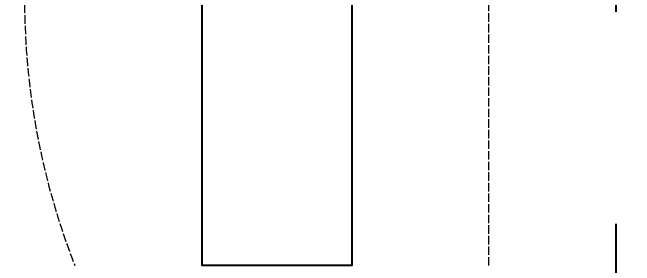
# Model space of a CAD drawing. Header units: inches. Extents: x 3110 to 5380, y 935 to 5515.
# Drawn here: x 4216.8 to 4436.9, y 4462.4 to 4551.9 of the extents above; entities that cross this region are included whole.
import ezdxf

# ---------------------------------------------------------------- set-up
doc = ezdxf.new("R2010")
doc.units = ezdxf.units.IN
doc.header["$MEASUREMENT"] = 0
for name, pattern in [('AM_ISO02W050x2', [3.75, 3, -0.75]), ('AM_ISO08W050', [18, 12, -1.5, 3, -1.5]), ('HIDDEN', [0.375, 0.25, -0.125])]:
    doc.linetypes.add(name, pattern=pattern)
for name, color, linetype, lineweight in [('AM_0', 7, 'Continuous', 30), ('am_3', 6, 'HIDDEN', 15), ('AM_5', 92, 'Continuous', 15)]:
    doc.layers.add(name, color=color, linetype=linetype, lineweight=lineweight)
doc.styles.get("Standard").update_dxf_attribs({"font": 'ROMANS.SHX'})
doc.dimstyles.new('AM_ANSI$0', dxfattribs={"dimtxt": 0.12, "dimasz": 0.12, "dimexe": 0.1, "dimexo": 0.05, "dimgap": 0.06, "dimtad": 0, "dimtih": 1, "dimtoh": 1, "dimdec": 4, "dimzin": 7, "dimdsep": 46, "dimtxsty": 'Standard', "dimcen": 0, "dimclrd": 256, "dimclre": 256, "dimclrt": 140, "dimadec": 0, "dimazin": 2, "dimtp": 0.1, "dimtm": 0.1, "dimtfac": 0.71, "dimtdec": 4, "dimtofl": 0, "dimtmove": 0, "dimatfit": 3, "dimfxl": 1, "dimtolj": 1, "dimtzin": 7, "dimlwd": -1, "dimlwe": -1, "dimarcsym": 1})

# ---------------------------------------------------------------- blocks, each defined once
blk = doc.blocks.new('_ClosedBlank')
at = {"layer": 'AM_0', "color": 0, "lineweight": -2}
for p, q in [((-1, 0.1667), (0, 0)), ((-1, 0.1667), (-1, -0.1667)), ((0, 0), (-1, -0.1667))]:
    blk.add_line(p, q, dxfattribs=at)
blk = doc.blocks.new('*D36')
at = {"layer": 'AM_5', "linetype": 'ByBlock', "transparency": 16777216}
for p, q in [((3542.38, 4667.91), (3542.38, 2583.34)), ((5318.27, 4667.91), (5318.27, 2583.34)), ((3612.38, 2583.44), (4172, 2583.44)), ((5248.27, 2583.44), (4688.66, 2583.44))]:
    blk.add_line(p, q, dxfattribs=at)
at = {"layer": 'Defpoints', "color": 0, "transparency": 16777216}
for p in [(3542.38, 4667.96), (5318.27, 4667.96), (5318.27, 2583.44)]:
    blk.add_point(p, dxfattribs=at)
at = {"layer": 'AM_5', "transparency": 16777216, "xscale": 70, "yscale": 70, "zscale": 70, "rotation": 180}
blk.add_blockref('_ClosedBlank', (3542.38, 2583.44), dxfattribs=at)
at = {"layer": 'AM_5', "transparency": 16777216, "xscale": 70, "yscale": 70, "zscale": 70}
blk.add_blockref('_ClosedBlank', (5318.27, 2583.44), dxfattribs=at)
at = {"layer": 'AM_5', "color": 140, "transparency": 16777216, "insert": (4430.33, 2583.44), "char_height": 70, "attachment_point": 5}
blk.add_mtext('\\A1;200 MAX', dxfattribs=at)
blk = doc.blocks.new('*D38')
at = {"layer": 'AM_5', "linetype": 'ByBlock', "transparency": 16777216}
for p, q in [((4430.28, 5357.94), (3215.67, 5357.94)), ((3215.77, 5287.94), (3215.77, 4635.08)), ((3215.77, 3852.21), (3215.77, 4505.08)), ((4214.28, 3782.21), (3215.67, 3782.21))]:
    blk.add_line(p, q, dxfattribs=at)
at = {"layer": 'Defpoints', "color": 0, "transparency": 16777216}
for p in [(3215.77, 5357.94), (4430.33, 5357.94), (4214.33, 3782.21)]:
    blk.add_point(p, dxfattribs=at)
at = {"layer": 'AM_5', "transparency": 16777216, "xscale": 70, "yscale": 70, "zscale": 70}
for p, rotation in [((3215.77, 5357.94), 90), ((3215.77, 3782.21), 270)]:
    blk.add_blockref('_ClosedBlank', p, dxfattribs=dict(at, rotation=rotation))
at = {"layer": 'AM_5', "color": 140, "transparency": 16777216, "insert": (3215.77, 4570.08), "char_height": 70, "attachment_point": 5}
blk.add_mtext('\\A1;1576', dxfattribs=at)

msp = doc.modelspace()

# ---------------------------------------------------------------- linework, layer by layer
at = {"color": 1, "linetype": 'AM_ISO08W050', "ltscale": 50}
msp.add_line((4430.32859, 3652.10013), (4430.32859, 5514.89145), dxfattribs=at)
msp.add_lwpolyline([(4283.89849, 4556.77972), (4336.83612, 4556.77972), (4336.83612, 4462.38778), (4283.89849, 4462.38778)], close=True)
at = {"layer": 'am_3', "color": 2, "linetype": 'AM_ISO02W050x2'}
msp.add_line((4385.32984, 4462.38778), (4385.32984, 5180.00547), dxfattribs=at)
at = {"layer": 'am_3', "linetype": 'AM_ISO02W050x2'}
msp.add_arc((4479.24651, 4556.63054), 258.18415, 162.9531797, 201.4089047, dxfattribs=at)

# ---------------------------------------------------------------- dimensions: what is measured, and where the dimension line sits
at = {"layer": 'AM_5'}
dim = msp.add_linear_dim(base=(3215.7652, 5357.94088), p1=(4214.33462, 3782.21214), p2=(4430.32859, 5357.94088), angle=90, dimstyle='AM_ANSI$0', override={"dimtxt": 70, "dimasz": 70, "dimgap": 30, "dimdec": 0, "dimblk1": 'ClosedBlank', "dimblk2": 'ClosedBlank', "dimsah": 1}, dxfattribs=at)
dim.commit()
dim.dimension.update_dxf_attribs({"geometry": '*D38', "text_midpoint": (3215.7652, 4570.07651)})
dim = msp.add_linear_dim(base=(5318.27253, 2583.43801), p1=(3542.38465, 4667.95646), p2=(5318.27253, 4667.95646), angle=0, text='200 MAX', dimstyle='AM_ANSI$0', override={"dimtxt": 70, "dimasz": 70, "dimgap": 30, "dimblk1": 'ClosedBlank', "dimblk2": 'ClosedBlank', "dimsah": 1}, dxfattribs=at)
dim.commit()
dim.dimension.update_dxf_attribs({"geometry": '*D36', "text_midpoint": (4430.32859, 2583.43801)})

doc.saveas('drawing.dxf')
